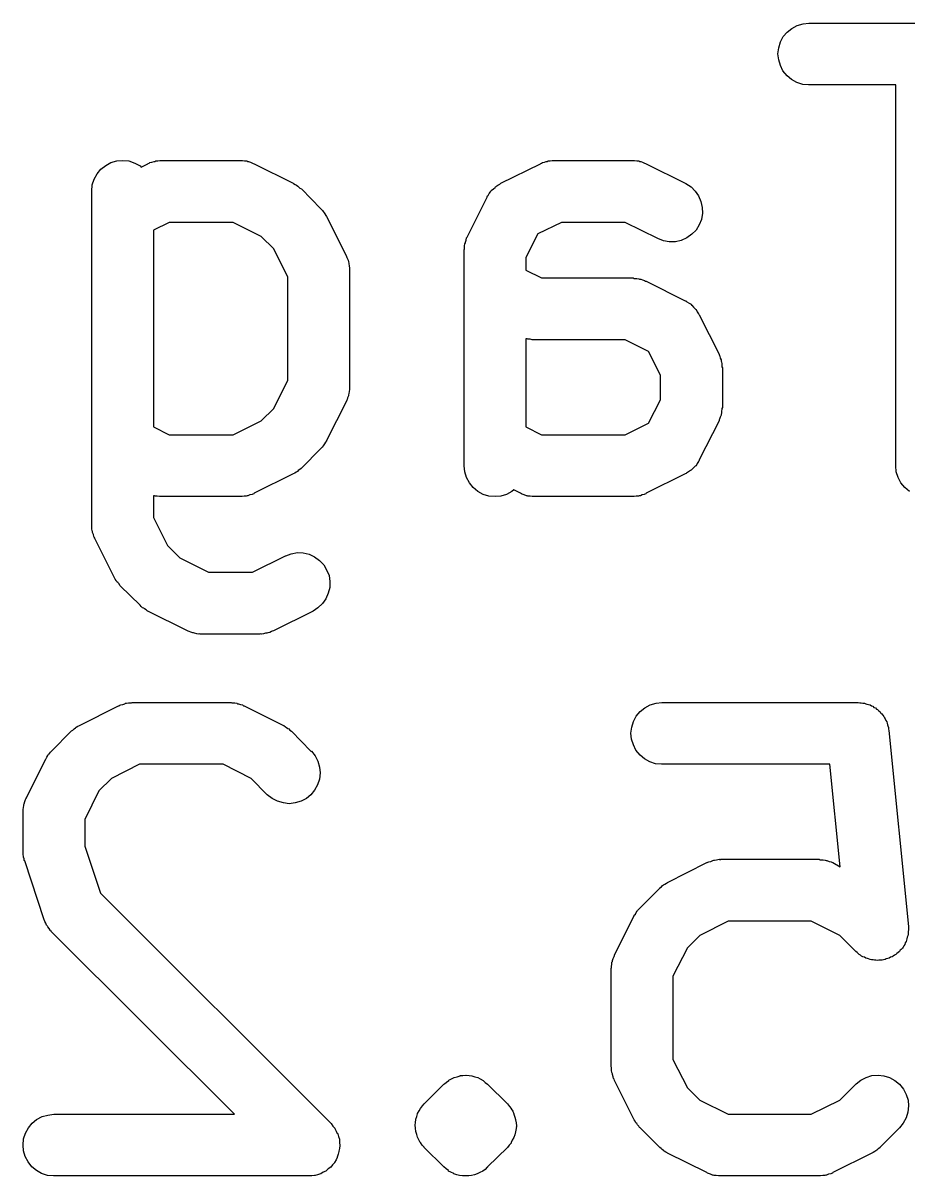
# Model space of a CAD drawing. Extents: x 175.9 to 191.7, y -135.1 to -110.
# Drawn here: x 181.687 to 183.838, y -135.052 to -132.252 of the extents above; entities that cross this region are included whole.
import ezdxf

# ---------------------------------------------------------------- set-up
doc = ezdxf.new("R2010")
doc.units = 0
doc.layers.add('BLACK', color=7, linetype='CONTINUOUS')

msp = doc.modelspace()

# ---------------------------------------------------------------- linework, layer by layer
at = {"layer": 'BLACK', "linetype": 'CONTINUOUS'}
for p, q in [((183.542, -132.274), (183.554, -132.265)), ((183.554, -132.265), (183.567, -132.258)), ((183.567, -132.258), (183.581, -132.254)), ((183.581, -132.254), (183.595, -132.252)), ((183.595, -132.252), (184.167, -132.252)), ((183.522, -132.312), (183.526, -132.298)), ((183.526, -132.298), (183.533, -132.285)), ((183.533, -132.285), (183.542, -132.274)), ((183.52, -132.327), (183.522, -132.312)), ((183.522, -132.341), (183.52, -132.327)), ((183.526, -132.355), (183.522, -132.341)), ((183.532, -132.368), (183.526, -132.355)), ((183.542, -132.38), (183.532, -132.368)), ((183.553, -132.389), (183.542, -132.38)), ((183.566, -132.396), (183.553, -132.389)), ((183.58, -132.401), (183.566, -132.396)), ((183.594, -132.402), (183.58, -132.401)), ((183.595, -132.402), (183.594, -132.402)), ((183.806, -132.402), (183.595, -132.402)), ((183.806, -133.327), (183.806, -132.402)), ((181.867, -132.618), (181.876, -132.607)), ((181.876, -132.607), (181.888, -132.598)), ((181.888, -132.598), (181.9, -132.591)), ((181.9, -132.591), (181.915, -132.587)), ((181.915, -132.587), (181.929, -132.586)), ((181.929, -132.586), (181.944, -132.587)), ((181.944, -132.587), (181.958, -132.592)), ((181.958, -132.592), (181.971, -132.599)), ((181.971, -132.599), (181.974, -132.602)), ((181.974, -132.602), (181.99, -132.594)), ((181.99, -132.594), (181.991, -132.593)), ((181.991, -132.593), (181.993, -132.592)), ((181.993, -132.592), (181.995, -132.591)), ((181.995, -132.591), (182, -132.59)), ((182, -132.59), (182.005, -132.588)), ((182.005, -132.588), (182.007, -132.588)), ((182.007, -132.588), (182.009, -132.587)), ((182.009, -132.587), (182.014, -132.587)), ((182.014, -132.587), (182.019, -132.586)), ((182.019, -132.586), (182.022, -132.586)), ((182.022, -132.586), (182.024, -132.586)), ((182.024, -132.586), (182.214, -132.586)), ((182.214, -132.586), (182.215, -132.586)), ((182.215, -132.586), (182.218, -132.586)), ((182.218, -132.586), (182.22, -132.586)), ((182.22, -132.586), (182.225, -132.587)), ((182.225, -132.587), (182.23, -132.587)), ((182.23, -132.587), (182.232, -132.588)), ((182.232, -132.588), (182.234, -132.588)), ((182.234, -132.588), (182.239, -132.59)), ((182.239, -132.59), (182.244, -132.592)), ((182.244, -132.592), (182.246, -132.593)), ((182.246, -132.593), (182.248, -132.594)), ((182.248, -132.594), (182.343, -132.641)), ((182.847, -132.641), (182.943, -132.594)), ((182.943, -132.594), (182.944, -132.593)), ((182.944, -132.593), (182.946, -132.592)), ((182.946, -132.592), (182.948, -132.591)), ((182.948, -132.591), (182.953, -132.59)), ((182.953, -132.59), (182.957, -132.588)), ((182.957, -132.588), (182.96, -132.588)), ((182.96, -132.588), (182.962, -132.587)), ((182.962, -132.587), (182.967, -132.587)), ((182.967, -132.587), (182.972, -132.586)), ((182.972, -132.586), (182.974, -132.586)), ((182.974, -132.586), (182.976, -132.586)), ((182.976, -132.586), (183.167, -132.586)), ((183.167, -132.586), (183.168, -132.586)), ((183.168, -132.586), (183.17, -132.586)), ((183.17, -132.586), (183.172, -132.586)), ((183.172, -132.586), (183.177, -132.587)), ((183.177, -132.587), (183.182, -132.587)), ((183.182, -132.587), (183.184, -132.588)), ((183.184, -132.588), (183.187, -132.588)), ((183.187, -132.588), (183.191, -132.59)), ((183.191, -132.59), (183.196, -132.592)), ((183.196, -132.592), (183.198, -132.593)), ((183.198, -132.593), (183.2, -132.594)), ((183.2, -132.594), (183.295, -132.641)), ((181.855, -132.645), (181.86, -132.631)), ((181.86, -132.631), (181.867, -132.618)), ((181.854, -132.66), (181.855, -132.645)), ((181.854, -132.661), (181.854, -132.66)), ((181.854, -133.47), (181.854, -132.661)), ((182.343, -132.641), (182.344, -132.642)), ((182.344, -132.642), (182.348, -132.644)), ((182.348, -132.644), (182.351, -132.646)), ((182.351, -132.646), (182.354, -132.648)), ((182.354, -132.648), (182.356, -132.65)), ((182.356, -132.65), (182.359, -132.653)), ((182.359, -132.653), (182.363, -132.655)), ((182.363, -132.655), (182.41, -132.703)), ((182.819, -132.666), (182.822, -132.662)), ((182.822, -132.662), (182.823, -132.66)), ((182.823, -132.66), (182.824, -132.659)), ((182.824, -132.659), (182.829, -132.655)), ((182.829, -132.655), (182.833, -132.651)), ((182.833, -132.651), (182.834, -132.65)), ((182.834, -132.65), (182.835, -132.649)), ((182.835, -132.649), (182.84, -132.646)), ((182.84, -132.646), (182.845, -132.643)), ((182.845, -132.643), (182.846, -132.642)), ((182.846, -132.642), (182.847, -132.641)), ((183.295, -132.641), (183.296, -132.642)), ((183.296, -132.642), (183.309, -132.65)), ((183.309, -132.65), (183.319, -132.66)), ((183.319, -132.66), (183.327, -132.672)), ((182.766, -132.77), (182.814, -132.675)), ((182.814, -132.674), (182.815, -132.672)), ((182.814, -132.675), (182.814, -132.674)), ((182.815, -132.672), (182.816, -132.671)), ((182.816, -132.671), (182.819, -132.666)), ((183.327, -132.672), (183.333, -132.685)), ((183.333, -132.685), (183.336, -132.7)), ((182.41, -132.703), (182.411, -132.704)), ((182.411, -132.704), (182.414, -132.707)), ((182.414, -132.707), (182.416, -132.71)), ((182.416, -132.71), (182.418, -132.713)), ((182.418, -132.713), (182.42, -132.715)), ((182.42, -132.715), (182.422, -132.719)), ((182.422, -132.719), (182.424, -132.722)), ((183.337, -132.714), (183.334, -132.729)), ((183.336, -132.7), (183.337, -132.714)), ((182.042, -132.736), (182.004, -132.755)), ((182.197, -132.736), (182.042, -132.736)), ((182.265, -132.77), (182.197, -132.736)), ((182.424, -132.722), (182.472, -132.818)), ((182.994, -132.736), (182.937, -132.764)), ((183.149, -132.736), (182.994, -132.736)), ((183.228, -132.775), (183.149, -132.736)), ((183.329, -132.742), (183.321, -132.755)), ((183.334, -132.729), (183.329, -132.742)), ((182.004, -132.755), (182.004, -133.233)), ((182.296, -132.8), (182.265, -132.77)), ((182.763, -132.779), (182.764, -132.774)), ((182.764, -132.774), (182.765, -132.772)), ((182.765, -132.772), (182.766, -132.77)), ((182.937, -132.764), (182.908, -132.821)), ((183.242, -132.781), (183.228, -132.775)), ((183.299, -132.774), (183.285, -132.78)), ((183.311, -132.765), (183.299, -132.774)), ((183.321, -132.755), (183.311, -132.765)), ((182.33, -132.869), (182.296, -132.8)), ((182.758, -132.803), (182.759, -132.8)), ((182.758, -132.804), (182.758, -132.803)), ((182.759, -132.793), (182.76, -132.788)), ((182.759, -132.798), (182.759, -132.793)), ((182.759, -132.8), (182.759, -132.798)), ((182.76, -132.788), (182.761, -132.786)), ((182.761, -132.784), (182.763, -132.779)), ((182.761, -132.786), (182.761, -132.784)), ((183.256, -132.783), (183.242, -132.781)), ((183.271, -132.783), (183.256, -132.783)), ((183.285, -132.78), (183.271, -132.783)), ((182.472, -132.818), (182.472, -132.819)), ((182.472, -132.819), (182.473, -132.821)), ((182.473, -132.821), (182.474, -132.823)), ((182.474, -132.823), (182.476, -132.828)), ((182.476, -132.828), (182.477, -132.832)), ((182.758, -133.327), (182.758, -132.804)), ((182.908, -132.821), (182.908, -132.852)), ((182.477, -132.832), (182.478, -132.835)), ((182.478, -132.835), (182.478, -132.837)), ((182.478, -132.837), (182.479, -132.842)), ((182.479, -132.842), (182.48, -132.847)), ((182.48, -132.847), (182.48, -132.849)), ((182.48, -132.849), (182.48, -132.851)), ((182.48, -132.851), (182.48, -133.137)), ((182.908, -132.852), (182.946, -132.871)), ((182.33, -133.119), (182.33, -132.869)), ((182.946, -132.871), (183.167, -132.871)), ((183.167, -132.871), (183.168, -132.871)), ((183.168, -132.871), (183.17, -132.872)), ((183.17, -132.872), (183.172, -132.872)), ((183.172, -132.872), (183.177, -132.872)), ((183.177, -132.872), (183.182, -132.873)), ((183.182, -132.873), (183.184, -132.874)), ((183.184, -132.874), (183.187, -132.874)), ((183.187, -132.874), (183.191, -132.876)), ((183.191, -132.876), (183.196, -132.877)), ((183.196, -132.877), (183.198, -132.879)), ((183.198, -132.879), (183.2, -132.879)), ((183.2, -132.879), (183.295, -132.927)), ((183.295, -132.927), (183.296, -132.927)), ((183.296, -132.927), (183.298, -132.928)), ((183.298, -132.928), (183.299, -132.929)), ((183.299, -132.929), (183.304, -132.932)), ((183.304, -132.932), (183.309, -132.935)), ((183.309, -132.935), (183.31, -132.937)), ((183.31, -132.937), (183.311, -132.937)), ((183.311, -132.937), (183.315, -132.942)), ((183.315, -132.942), (183.319, -132.946)), ((183.319, -132.946), (183.32, -132.947)), ((183.32, -132.947), (183.321, -132.948)), ((183.321, -132.948), (183.324, -132.953)), ((183.324, -132.953), (183.327, -132.958)), ((183.327, -132.958), (183.328, -132.959)), ((183.328, -132.959), (183.329, -132.961)), ((183.329, -132.961), (183.377, -133.056)), ((182.909, -133.019), (182.908, -133.019)), ((182.908, -133.019), (182.908, -133.233)), ((182.911, -133.019), (182.909, -133.019)), ((182.913, -133.02), (182.911, -133.019)), ((182.918, -133.02), (182.913, -133.02)), ((182.923, -133.021), (182.918, -133.02)), ((182.925, -133.021), (182.923, -133.021)), ((182.928, -133.021), (182.925, -133.021)), ((182.929, -133.021), (182.928, -133.021)), ((183.149, -133.021), (182.929, -133.021)), ((183.206, -133.05), (183.149, -133.021)), ((183.235, -133.107), (183.206, -133.05)), ((183.377, -133.056), (183.377, -133.057)), ((183.377, -133.057), (183.378, -133.059)), ((183.378, -133.059), (183.379, -133.061)), ((183.379, -133.061), (183.38, -133.066)), ((183.38, -133.066), (183.382, -133.07)), ((183.382, -133.07), (183.382, -133.073)), ((183.382, -133.073), (183.383, -133.075)), ((183.383, -133.075), (183.384, -133.08)), ((183.384, -133.08), (183.384, -133.085)), ((183.235, -133.167), (183.235, -133.107)), ((183.384, -133.085), (183.384, -133.087)), ((183.384, -133.087), (183.385, -133.089)), ((183.385, -133.089), (183.385, -133.185)), ((182.296, -133.188), (182.33, -133.119)), ((182.48, -133.137), (182.48, -133.138)), ((182.48, -133.138), (182.48, -133.14)), ((182.474, -133.166), (182.473, -133.168)), ((182.475, -133.162), (182.474, -133.166)), ((182.477, -133.157), (182.475, -133.162)), ((182.478, -133.152), (182.477, -133.155)), ((182.477, -133.155), (182.477, -133.157)), ((182.479, -133.147), (182.478, -133.152)), ((182.48, -133.142), (182.479, -133.147)), ((182.48, -133.14), (182.48, -133.142)), ((183.206, -133.224), (183.235, -133.167)), ((182.265, -133.218), (182.296, -133.188)), ((182.472, -133.17), (182.424, -133.266)), ((182.473, -133.168), (182.472, -133.17)), ((183.384, -133.19), (183.383, -133.195)), ((183.383, -133.195), (183.383, -133.2)), ((183.385, -133.186), (183.384, -133.188)), ((183.384, -133.188), (183.384, -133.19)), ((183.385, -133.185), (183.385, -133.186)), ((182.197, -133.252), (182.265, -133.218)), ((183.377, -133.218), (183.329, -133.313)), ((183.378, -133.214), (183.377, -133.216)), ((183.377, -133.216), (183.377, -133.218)), ((183.38, -133.209), (183.378, -133.214)), ((183.382, -133.204), (183.38, -133.209)), ((183.383, -133.2), (183.382, -133.202)), ((183.382, -133.202), (183.382, -133.204)), ((182.004, -133.233), (182.042, -133.252)), ((182.908, -133.233), (182.946, -133.252)), ((183.149, -133.252), (183.206, -133.224)), ((182.042, -133.252), (182.197, -133.252)), ((182.416, -133.279), (182.413, -133.282)), ((182.417, -133.276), (182.416, -133.279)), ((182.419, -133.274), (182.417, -133.276)), ((182.421, -133.27), (182.419, -133.274)), ((182.424, -133.267), (182.421, -133.27)), ((182.424, -133.266), (182.424, -133.267)), ((182.946, -133.252), (183.149, -133.252)), ((182.41, -133.285), (182.363, -133.333)), ((182.413, -133.282), (182.41, -133.285)), ((182.362, -133.334), (182.359, -133.336)), ((182.363, -133.333), (182.362, -133.334)), ((182.76, -133.342), (182.758, -133.327)), ((183.314, -133.333), (183.31, -133.337)), ((183.318, -133.329), (183.314, -133.333)), ((183.319, -133.328), (183.318, -133.329)), ((183.321, -133.327), (183.319, -133.328)), ((183.324, -133.322), (183.321, -133.327)), ((183.327, -133.317), (183.324, -133.322)), ((183.328, -133.316), (183.327, -133.317)), ((183.329, -133.314), (183.328, -133.316)), ((183.329, -133.313), (183.329, -133.314)), ((183.807, -133.342), (183.806, -133.327)), ((182.343, -133.347), (182.248, -133.394)), ((182.347, -133.345), (182.343, -133.347)), ((182.35, -133.343), (182.347, -133.345)), ((182.353, -133.341), (182.35, -133.343)), ((182.355, -133.339), (182.353, -133.341)), ((182.359, -133.336), (182.355, -133.339)), ((182.764, -133.356), (182.76, -133.342)), ((182.771, -133.369), (182.764, -133.356)), ((183.295, -133.347), (183.2, -133.394)), ((183.297, -133.346), (183.295, -133.347)), ((183.298, -133.345), (183.297, -133.346)), ((183.303, -133.342), (183.298, -133.345)), ((183.308, -133.339), (183.303, -133.342)), ((183.309, -133.338), (183.308, -133.339)), ((183.31, -133.337), (183.309, -133.338)), ((183.812, -133.356), (183.807, -133.342)), ((183.818, -133.369), (183.812, -133.356)), ((182.78, -133.38), (182.771, -133.369)), ((182.791, -133.39), (182.78, -133.38)), ((182.804, -133.397), (182.791, -133.39)), ((182.874, -133.39), (182.861, -133.397)), ((182.879, -133.386), (182.874, -133.39)), ((182.895, -133.394), (182.879, -133.386)), ((183.828, -133.38), (183.818, -133.369)), ((183.839, -133.39), (183.828, -133.38)), ((182.006, -133.4), (182.004, -133.4)), ((182.004, -133.4), (182.004, -133.4)), ((182.004, -133.4), (182.004, -133.453)), ((182.008, -133.401), (182.006, -133.4)), ((182.013, -133.401), (182.008, -133.401)), ((182.018, -133.402), (182.013, -133.401)), ((182.021, -133.402), (182.018, -133.402)), ((182.023, -133.402), (182.021, -133.402)), ((182.024, -133.402), (182.023, -133.402)), ((182.214, -133.402), (182.024, -133.402)), ((182.216, -133.402), (182.214, -133.402)), ((182.219, -133.402), (182.216, -133.402)), ((182.224, -133.401), (182.219, -133.402)), ((182.229, -133.401), (182.224, -133.401)), ((182.231, -133.4), (182.229, -133.401)), ((182.233, -133.4), (182.231, -133.4)), ((182.238, -133.398), (182.233, -133.4)), ((182.243, -133.397), (182.238, -133.398)), ((182.245, -133.396), (182.243, -133.397)), ((182.247, -133.395), (182.245, -133.396)), ((182.248, -133.394), (182.247, -133.395)), ((182.818, -133.401), (182.804, -133.397)), ((182.833, -133.402), (182.818, -133.401)), ((182.847, -133.401), (182.833, -133.402)), ((182.861, -133.397), (182.847, -133.401)), ((182.897, -133.395), (182.895, -133.394)), ((182.899, -133.396), (182.897, -133.395)), ((182.904, -133.398), (182.899, -133.396)), ((182.909, -133.4), (182.904, -133.398)), ((182.911, -133.4), (182.909, -133.4)), ((182.913, -133.401), (182.911, -133.4)), ((182.918, -133.401), (182.913, -133.401)), ((182.923, -133.402), (182.918, -133.401)), ((182.925, -133.402), (182.923, -133.402)), ((182.928, -133.402), (182.925, -133.402)), ((182.929, -133.402), (182.928, -133.402)), ((183.167, -133.402), (182.929, -133.402)), ((183.169, -133.402), (183.167, -133.402)), ((183.171, -133.402), (183.169, -133.402)), ((183.176, -133.401), (183.171, -133.402)), ((183.181, -133.401), (183.176, -133.401)), ((183.183, -133.4), (183.181, -133.401)), ((183.186, -133.4), (183.183, -133.4)), ((183.19, -133.398), (183.186, -133.4)), ((183.195, -133.397), (183.19, -133.398)), ((183.197, -133.396), (183.195, -133.397)), ((183.199, -133.395), (183.197, -133.396)), ((183.2, -133.394), (183.199, -133.395)), ((181.854, -133.472), (181.854, -133.47)), ((181.854, -133.475), (181.854, -133.472)), ((181.854, -133.48), (181.854, -133.475)), ((182.004, -133.453), (182.038, -133.521)), ((181.855, -133.485), (181.854, -133.48)), ((181.856, -133.487), (181.855, -133.485)), ((181.856, -133.489), (181.856, -133.487)), ((181.858, -133.494), (181.856, -133.489)), ((181.859, -133.499), (181.858, -133.494)), ((181.86, -133.501), (181.859, -133.499)), ((181.861, -133.503), (181.86, -133.501)), ((181.861, -133.504), (181.861, -133.503)), ((181.909, -133.599), (181.861, -133.504)), ((182.038, -133.521), (182.068, -133.551)), ((182.068, -133.551), (182.137, -133.586)), ((182.244, -133.586), (182.324, -133.546)), ((182.324, -133.546), (182.325, -133.546)), ((182.325, -133.546), (182.338, -133.541)), ((182.338, -133.541), (182.353, -133.538)), ((182.353, -133.538), (182.367, -133.539)), ((182.367, -133.539), (182.382, -133.542)), ((182.382, -133.542), (182.395, -133.548)), ((182.395, -133.548), (182.407, -133.557)), ((182.407, -133.557), (182.417, -133.568)), ((182.137, -133.586), (182.244, -133.586)), ((182.417, -133.568), (182.424, -133.58)), ((182.424, -133.58), (182.43, -133.594)), ((181.911, -133.603), (181.909, -133.599)), ((181.913, -133.606), (181.911, -133.603)), ((181.915, -133.609), (181.913, -133.606)), ((181.917, -133.611), (181.915, -133.609)), ((181.92, -133.614), (181.917, -133.611)), ((181.922, -133.618), (181.92, -133.614)), ((182.43, -133.594), (182.432, -133.608)), ((182.432, -133.608), (182.432, -133.623)), ((181.923, -133.619), (181.922, -133.618)), ((181.971, -133.666), (181.923, -133.619)), ((182.428, -133.637), (182.422, -133.65)), ((182.432, -133.623), (182.428, -133.637)), ((181.974, -133.669), (181.971, -133.666)), ((181.977, -133.672), (181.974, -133.669)), ((182.414, -133.662), (182.403, -133.672)), ((182.422, -133.65), (182.414, -133.662)), ((181.98, -133.673), (181.977, -133.672)), ((181.982, -133.675), (181.98, -133.673)), ((181.986, -133.677), (181.982, -133.675)), ((181.989, -133.68), (181.986, -133.677)), ((181.99, -133.68), (181.989, -133.68)), ((182.086, -133.728), (181.99, -133.68)), ((182.391, -133.68), (182.295, -133.728)), ((182.403, -133.672), (182.391, -133.68)), ((182.088, -133.729), (182.086, -133.728)), ((182.09, -133.73), (182.088, -133.729)), ((182.094, -133.731), (182.09, -133.73)), ((182.099, -133.733), (182.094, -133.731)), ((182.101, -133.733), (182.099, -133.733)), ((182.103, -133.734), (182.101, -133.733)), ((182.109, -133.735), (182.103, -133.734)), ((182.114, -133.736), (182.109, -133.735)), ((182.116, -133.735), (182.114, -133.736)), ((182.118, -133.736), (182.116, -133.735)), ((182.119, -133.736), (182.118, -133.736)), ((182.262, -133.736), (182.119, -133.736)), ((182.264, -133.735), (182.262, -133.736)), ((182.266, -133.736), (182.264, -133.735)), ((182.271, -133.735), (182.266, -133.736)), ((182.276, -133.734), (182.271, -133.735)), ((182.279, -133.734), (182.276, -133.734)), ((182.281, -133.733), (182.279, -133.734)), ((182.286, -133.732), (182.281, -133.733)), ((182.29, -133.73), (182.286, -133.732)), ((182.292, -133.729), (182.29, -133.73)), ((182.295, -133.728), (182.292, -133.729)), ((182.295, -133.728), (182.295, -133.728)), ((181.824, -133.958), (181.919, -133.91)), ((181.919, -133.91), (181.92, -133.91)), ((181.92, -133.91), (181.922, -133.909)), ((181.922, -133.909), (181.924, -133.908)), ((181.924, -133.908), (181.929, -133.907)), ((181.929, -133.907), (181.934, -133.905)), ((181.934, -133.905), (181.936, -133.904)), ((181.936, -133.904), (181.938, -133.904)), ((181.938, -133.904), (181.943, -133.903)), ((181.943, -133.903), (181.948, -133.903)), ((181.948, -133.903), (181.95, -133.903)), ((181.95, -133.903), (181.952, -133.902)), ((181.952, -133.902), (182.19, -133.902)), ((182.19, -133.902), (182.192, -133.902)), ((182.192, -133.902), (182.194, -133.903)), ((182.194, -133.903), (182.196, -133.903)), ((182.196, -133.903), (182.201, -133.903)), ((182.201, -133.903), (182.206, -133.904)), ((182.206, -133.904), (182.208, -133.905)), ((182.208, -133.905), (182.21, -133.905)), ((182.21, -133.905), (182.215, -133.907)), ((182.215, -133.907), (182.22, -133.908)), ((182.22, -133.908), (182.222, -133.91)), ((182.222, -133.91), (182.224, -133.91)), ((182.224, -133.91), (182.319, -133.958)), ((183.185, -133.924), (183.197, -133.915)), ((183.197, -133.915), (183.21, -133.908)), ((183.21, -133.908), (183.224, -133.904)), ((183.224, -133.904), (183.238, -133.902)), ((183.238, -133.902), (183.714, -133.902)), ((183.714, -133.902), (183.715, -133.902)), ((183.715, -133.902), (183.719, -133.903)), ((183.719, -133.903), (183.722, -133.903)), ((183.722, -133.903), (183.726, -133.904)), ((183.726, -133.904), (183.73, -133.904)), ((183.73, -133.904), (183.733, -133.905)), ((183.733, -133.905), (183.736, -133.906)), ((183.736, -133.906), (183.74, -133.907)), ((183.74, -133.907), (183.744, -133.908)), ((183.744, -133.908), (183.747, -133.91)), ((183.747, -133.91), (183.75, -133.911)), ((183.75, -133.911), (183.753, -133.914)), ((183.753, -133.914), (183.757, -133.915)), ((183.757, -133.915), (183.759, -133.918)), ((183.759, -133.918), (183.762, -133.919)), ((183.762, -133.919), (183.765, -133.922)), ((183.765, -133.922), (183.768, -133.925)), ((183.165, -133.962), (183.169, -133.948)), ((183.169, -133.948), (183.176, -133.935)), ((183.176, -133.935), (183.185, -133.924)), ((183.768, -133.925), (183.77, -133.928)), ((183.77, -133.928), (183.772, -133.93)), ((183.772, -133.93), (183.775, -133.933)), ((183.775, -133.933), (183.777, -133.936)), ((183.777, -133.936), (183.779, -133.939)), ((183.779, -133.939), (183.78, -133.942)), ((183.78, -133.942), (183.782, -133.946)), ((183.782, -133.946), (183.784, -133.949)), ((183.784, -133.949), (183.785, -133.952)), ((181.756, -134.02), (181.804, -133.972)), ((181.804, -133.972), (181.805, -133.971)), ((181.805, -133.971), (181.808, -133.969)), ((181.808, -133.969), (181.811, -133.966)), ((181.811, -133.966), (181.814, -133.964)), ((181.814, -133.964), (181.816, -133.962)), ((181.816, -133.962), (181.82, -133.96)), ((181.82, -133.96), (181.824, -133.958)), ((182.319, -133.958), (182.32, -133.958)), ((182.32, -133.958), (182.324, -133.961)), ((182.324, -133.961), (182.327, -133.963)), ((182.327, -133.963), (182.33, -133.965)), ((182.33, -133.965), (182.332, -133.966)), ((182.332, -133.966), (182.335, -133.969)), ((182.335, -133.969), (182.339, -133.972)), ((182.339, -133.972), (182.386, -134.02)), ((183.163, -133.977), (183.165, -133.962)), ((183.164, -133.991), (183.163, -133.977)), ((183.785, -133.952), (183.786, -133.956)), ((183.786, -133.956), (183.787, -133.959)), ((183.787, -133.959), (183.788, -133.963)), ((183.788, -133.963), (183.788, -133.967)), ((183.788, -133.967), (183.789, -133.97)), ((183.789, -133.97), (183.837, -134.446)), ((183.169, -134.005), (183.164, -133.991)), ((183.175, -134.018), (183.169, -134.005)), ((181.743, -134.038), (181.745, -134.035)), ((181.745, -134.035), (181.747, -134.031)), ((181.747, -134.031), (181.749, -134.028)), ((181.749, -134.028), (181.751, -134.026)), ((181.751, -134.026), (181.754, -134.023)), ((181.754, -134.023), (181.756, -134.02)), ((182.386, -134.02), (182.387, -134.02)), ((182.387, -134.02), (182.396, -134.032)), ((182.396, -134.032), (182.403, -134.045)), ((183.185, -134.03), (183.175, -134.018)), ((183.196, -134.039), (183.185, -134.03)), ((181.695, -134.134), (181.742, -134.039)), ((181.742, -134.039), (181.743, -134.038)), ((181.97, -134.052), (181.902, -134.087)), ((182.173, -134.052), (181.97, -134.052)), ((182.241, -134.087), (182.173, -134.052)), ((182.403, -134.045), (182.407, -134.059)), ((182.407, -134.059), (182.408, -134.073)), ((183.209, -134.046), (183.196, -134.039)), ((183.223, -134.051), (183.209, -134.046)), ((183.237, -134.052), (183.223, -134.051)), ((183.238, -134.052), (183.237, -134.052)), ((183.646, -134.052), (183.238, -134.052)), ((183.671, -134.301), (183.646, -134.052)), ((181.902, -134.087), (181.871, -134.117)), ((182.28, -134.126), (182.241, -134.087)), ((182.407, -134.088), (182.402, -134.102)), ((182.408, -134.073), (182.407, -134.088)), ((181.871, -134.117), (181.837, -134.186)), ((182.395, -134.115), (182.386, -134.126)), ((182.402, -134.102), (182.395, -134.115)), ((181.69, -134.148), (181.691, -134.143)), ((181.691, -134.143), (181.693, -134.138)), ((181.693, -134.138), (181.694, -134.136)), ((181.694, -134.136), (181.695, -134.134)), ((182.292, -134.135), (182.28, -134.126)), ((182.305, -134.142), (182.292, -134.135)), ((182.319, -134.146), (182.305, -134.142)), ((182.333, -134.148), (182.319, -134.146)), ((182.348, -134.146), (182.333, -134.148)), ((182.362, -134.142), (182.348, -134.146)), ((182.375, -134.135), (182.362, -134.142)), ((182.386, -134.126), (182.375, -134.135)), ((181.687, -134.162), (181.688, -134.157)), ((181.687, -134.165), (181.687, -134.162)), ((181.687, -134.167), (181.687, -134.165)), ((181.687, -134.168), (181.687, -134.167)), ((181.687, -134.263), (181.687, -134.168)), ((181.688, -134.157), (181.689, -134.152)), ((181.689, -134.15), (181.69, -134.148)), ((181.689, -134.152), (181.689, -134.15)), ((181.837, -134.186), (181.837, -134.251)), ((181.837, -134.251), (181.875, -134.365)), ((181.687, -134.267), (181.687, -134.263)), ((181.687, -134.272), (181.687, -134.267)), ((181.688, -134.275), (181.687, -134.272)), ((181.688, -134.278), (181.688, -134.275)), ((181.69, -134.282), (181.688, -134.278)), ((181.69, -134.286), (181.69, -134.282)), ((181.691, -134.287), (181.69, -134.286)), ((181.738, -134.43), (181.691, -134.287)), ((183.357, -134.288), (183.362, -134.286)), ((183.362, -134.286), (183.364, -134.285)), ((183.364, -134.285), (183.366, -134.285)), ((183.366, -134.285), (183.371, -134.284)), ((183.371, -134.284), (183.377, -134.283)), ((183.377, -134.283), (183.379, -134.284)), ((183.379, -134.284), (183.381, -134.283)), ((183.381, -134.283), (183.619, -134.283)), ((183.619, -134.283), (183.62, -134.283)), ((183.62, -134.283), (183.622, -134.284)), ((183.622, -134.284), (183.624, -134.284)), ((183.624, -134.284), (183.63, -134.284)), ((183.63, -134.284), (183.635, -134.285)), ((183.635, -134.285), (183.637, -134.286)), ((183.637, -134.286), (183.639, -134.286)), ((183.639, -134.286), (183.644, -134.288)), ((183.252, -134.339), (183.347, -134.291)), ((183.347, -134.291), (183.348, -134.291)), ((183.348, -134.291), (183.35, -134.29)), ((183.35, -134.29), (183.352, -134.289)), ((183.352, -134.289), (183.357, -134.288)), ((183.644, -134.288), (183.649, -134.289)), ((183.649, -134.289), (183.651, -134.29)), ((183.651, -134.29), (183.653, -134.291)), ((183.653, -134.291), (183.671, -134.301)), ((183.242, -134.345), (183.245, -134.343)), ((183.245, -134.343), (183.249, -134.341)), ((183.249, -134.341), (183.252, -134.339)), ((181.875, -134.365), (182.434, -134.924)), ((183.185, -134.401), (183.233, -134.353)), ((183.233, -134.352), (183.237, -134.35)), ((183.233, -134.353), (183.233, -134.352)), ((183.237, -134.35), (183.24, -134.347)), ((183.24, -134.347), (183.242, -134.345)), ((183.123, -134.515), (183.171, -134.42)), ((183.171, -134.419), (183.174, -134.416)), ((183.171, -134.42), (183.171, -134.419)), ((183.174, -134.416), (183.176, -134.412)), ((183.176, -134.412), (183.178, -134.409)), ((183.178, -134.409), (183.179, -134.407)), ((183.179, -134.407), (183.182, -134.404)), ((183.182, -134.404), (183.185, -134.401)), ((181.739, -134.432), (181.738, -134.43)), ((181.74, -134.434), (181.739, -134.432)), ((181.742, -134.438), (181.74, -134.434)), ((181.744, -134.443), (181.742, -134.438)), ((181.746, -134.445), (181.744, -134.443)), ((181.747, -134.447), (181.746, -134.445)), ((181.75, -134.451), (181.747, -134.447)), ((181.753, -134.455), (181.75, -134.451)), ((181.754, -134.457), (181.753, -134.455)), ((183.399, -134.433), (183.33, -134.468)), ((183.601, -134.433), (183.399, -134.433)), ((183.67, -134.468), (183.601, -134.433)), ((183.837, -134.454), (183.836, -134.458)), ((183.837, -134.446), (183.837, -134.447)), ((183.837, -134.447), (183.837, -134.451)), ((183.837, -134.451), (183.837, -134.454)), ((181.756, -134.458), (181.754, -134.457)), ((181.756, -134.459), (181.756, -134.458)), ((182.2, -134.902), (181.756, -134.459)), ((183.33, -134.468), (183.3, -134.498)), ((183.709, -134.507), (183.67, -134.468)), ((183.831, -134.483), (183.829, -134.486)), ((183.832, -134.479), (183.831, -134.483)), ((183.833, -134.476), (183.832, -134.479)), ((183.834, -134.472), (183.833, -134.476)), ((183.835, -134.469), (183.834, -134.472)), ((183.836, -134.465), (183.835, -134.469)), ((183.836, -134.458), (183.836, -134.462)), ((183.836, -134.462), (183.836, -134.465)), ((183.3, -134.498), (183.265, -134.567)), ((183.712, -134.509), (183.709, -134.507)), ((183.714, -134.511), (183.712, -134.509)), ((183.717, -134.514), (183.714, -134.511)), ((183.812, -134.509), (183.809, -134.512)), ((183.815, -134.507), (183.812, -134.509)), ((183.817, -134.504), (183.815, -134.507)), ((183.819, -134.502), (183.817, -134.504)), ((183.822, -134.499), (183.819, -134.502)), ((183.824, -134.496), (183.822, -134.499)), ((183.826, -134.493), (183.824, -134.496)), ((183.828, -134.49), (183.826, -134.493)), ((183.829, -134.486), (183.828, -134.49)), ((183.116, -134.543), (183.117, -134.538)), ((183.117, -134.533), (183.118, -134.531)), ((183.117, -134.538), (183.117, -134.533)), ((183.118, -134.529), (183.12, -134.524)), ((183.118, -134.531), (183.118, -134.529)), ((183.12, -134.524), (183.122, -134.519)), ((183.122, -134.519), (183.123, -134.517)), ((183.123, -134.517), (183.123, -134.515)), ((183.72, -134.516), (183.717, -134.514)), ((183.723, -134.518), (183.72, -134.516)), ((183.726, -134.52), (183.723, -134.518)), ((183.73, -134.521), (183.726, -134.52)), ((183.733, -134.523), (183.73, -134.521)), ((183.737, -134.524), (183.733, -134.523)), ((183.74, -134.525), (183.737, -134.524)), ((183.744, -134.526), (183.74, -134.525)), ((183.747, -134.527), (183.744, -134.526)), ((183.751, -134.527), (183.747, -134.527)), ((183.754, -134.528), (183.751, -134.527)), ((183.758, -134.528), (183.754, -134.528)), ((183.762, -134.529), (183.758, -134.528)), ((183.765, -134.528), (183.762, -134.529)), ((183.769, -134.528), (183.765, -134.528)), ((183.773, -134.528), (183.769, -134.528)), ((183.776, -134.527), (183.773, -134.528)), ((183.78, -134.526), (183.776, -134.527)), ((183.783, -134.525), (183.78, -134.526)), ((183.787, -134.524), (183.783, -134.525)), ((183.79, -134.523), (183.787, -134.524)), ((183.793, -134.521), (183.79, -134.523)), ((183.797, -134.52), (183.793, -134.521)), ((183.8, -134.518), (183.797, -134.52)), ((183.803, -134.516), (183.8, -134.518)), ((183.806, -134.514), (183.803, -134.516)), ((183.809, -134.512), (183.806, -134.514)), ((183.115, -134.548), (183.116, -134.546)), ((183.115, -134.549), (183.115, -134.548)), ((183.115, -134.787), (183.115, -134.549)), ((183.116, -134.546), (183.116, -134.543)), ((183.265, -134.567), (183.265, -134.769)), ((183.116, -134.789), (183.115, -134.787)), ((183.116, -134.791), (183.116, -134.789)), ((183.116, -134.796), (183.116, -134.791)), ((183.265, -134.769), (183.3, -134.838)), ((182.721, -134.819), (182.727, -134.816)), ((182.721, -134.82), (182.721, -134.819)), ((182.721, -134.819), (182.721, -134.819)), ((182.721, -134.819), (182.721, -134.819)), ((182.721, -134.819), (182.721, -134.819)), ((182.727, -134.816), (182.734, -134.813)), ((182.734, -134.813), (182.741, -134.811)), ((182.734, -134.813), (182.734, -134.813)), ((182.734, -134.813), (182.734, -134.813)), ((182.734, -134.813), (182.734, -134.813)), ((182.734, -134.813), (182.734, -134.813)), ((182.741, -134.811), (182.748, -134.809)), ((182.748, -134.809), (182.748, -134.808)), ((182.748, -134.808), (182.748, -134.808)), ((182.748, -134.808), (182.748, -134.808)), ((182.748, -134.808), (182.755, -134.808)), ((182.748, -134.809), (182.748, -134.809)), ((182.755, -134.808), (182.762, -134.807)), ((182.762, -134.807), (182.762, -134.807)), ((182.762, -134.807), (182.763, -134.807)), ((182.762, -134.807), (182.762, -134.807)), ((182.763, -134.807), (182.763, -134.807)), ((182.763, -134.807), (182.77, -134.808)), ((182.77, -134.808), (182.777, -134.809)), ((182.777, -134.809), (182.777, -134.809)), ((182.777, -134.809), (182.777, -134.809)), ((182.777, -134.809), (182.777, -134.809)), ((182.777, -134.809), (182.777, -134.809)), ((182.777, -134.809), (182.784, -134.811)), ((182.784, -134.811), (182.784, -134.811)), ((182.784, -134.811), (182.791, -134.813)), ((182.791, -134.813), (182.791, -134.813)), ((182.791, -134.813), (182.791, -134.813)), ((182.791, -134.813), (182.791, -134.813)), ((182.791, -134.813), (182.791, -134.813)), ((182.791, -134.813), (182.797, -134.816)), ((182.797, -134.816), (182.804, -134.82)), ((183.117, -134.801), (183.116, -134.796)), ((183.118, -134.804), (183.117, -134.801)), ((183.118, -134.806), (183.118, -134.804)), ((183.12, -134.811), (183.118, -134.806)), ((183.121, -134.815), (183.12, -134.811)), ((183.122, -134.817), (183.121, -134.815)), ((183.123, -134.82), (183.122, -134.817)), ((183.71, -134.828), (183.721, -134.819)), ((183.721, -134.819), (183.734, -134.813)), ((183.734, -134.813), (183.748, -134.808)), ((183.748, -134.808), (183.763, -134.807)), ((183.763, -134.807), (183.777, -134.809)), ((183.777, -134.809), (183.791, -134.813)), ((183.791, -134.813), (183.804, -134.82)), ((182.661, -134.877), (182.709, -134.829)), ((182.709, -134.829), (182.71, -134.828)), ((182.709, -134.829), (182.709, -134.829)), ((182.709, -134.829), (182.709, -134.829)), ((182.709, -134.829), (182.709, -134.829)), ((182.709, -134.829), (182.709, -134.829)), ((182.709, -134.829), (182.709, -134.829)), ((182.709, -134.829), (182.709, -134.829)), ((182.71, -134.828), (182.715, -134.824)), ((182.715, -134.824), (182.721, -134.82)), ((182.804, -134.82), (182.804, -134.82)), ((182.804, -134.82), (182.804, -134.82)), ((182.804, -134.82), (182.804, -134.82)), ((182.804, -134.82), (182.804, -134.82)), ((182.804, -134.82), (182.809, -134.825)), ((182.809, -134.825), (182.815, -134.829)), ((182.815, -134.829), (182.863, -134.877)), ((183.171, -134.916), (183.123, -134.82)), ((183.123, -134.82), (183.123, -134.82)), ((183.3, -134.838), (183.33, -134.868)), ((183.67, -134.868), (183.709, -134.829)), ((183.709, -134.829), (183.71, -134.828)), ((183.804, -134.82), (183.815, -134.829)), ((183.815, -134.829), (183.825, -134.841)), ((183.825, -134.841), (183.831, -134.854)), ((183.33, -134.868), (183.399, -134.902)), ((183.601, -134.902), (183.67, -134.868)), ((183.831, -134.854), (183.836, -134.868)), ((183.836, -134.868), (183.837, -134.882)), ((181.747, -134.904), (181.762, -134.902)), ((181.762, -134.902), (182.2, -134.902)), ((182.643, -134.908), (182.645, -134.901)), ((182.645, -134.9), (182.649, -134.894)), ((182.645, -134.901), (182.645, -134.9)), ((182.645, -134.901), (182.645, -134.901)), ((182.649, -134.894), (182.652, -134.888)), ((182.652, -134.888), (182.657, -134.882)), ((182.652, -134.888), (182.652, -134.888)), ((182.652, -134.888), (182.652, -134.888)), ((182.657, -134.882), (182.661, -134.877)), ((182.863, -134.877), (182.863, -134.877)), ((182.863, -134.877), (182.863, -134.877)), ((182.863, -134.877), (182.863, -134.877)), ((182.863, -134.877), (182.863, -134.877)), ((182.863, -134.877), (182.868, -134.883)), ((182.868, -134.883), (182.872, -134.888)), ((182.872, -134.888), (182.872, -134.889)), ((182.872, -134.889), (182.872, -134.889)), ((182.872, -134.889), (182.876, -134.895)), ((182.876, -134.895), (182.879, -134.901)), ((182.879, -134.901), (182.879, -134.902)), ((182.879, -134.902), (182.879, -134.902)), ((182.879, -134.902), (182.881, -134.909)), ((183.399, -134.902), (183.601, -134.902)), ((183.835, -134.897), (183.831, -134.911)), ((183.837, -134.882), (183.835, -134.897)), ((181.7, -134.935), (181.709, -134.924)), ((181.709, -134.924), (181.72, -134.915)), ((181.72, -134.915), (181.733, -134.908)), ((181.733, -134.908), (181.747, -134.904)), ((182.434, -134.924), (182.435, -134.925)), ((182.435, -134.925), (182.435, -134.925)), ((182.435, -134.925), (182.435, -134.925)), ((182.435, -134.925), (182.435, -134.925)), ((182.435, -134.925), (182.439, -134.931)), ((182.439, -134.931), (182.444, -134.936)), ((182.639, -134.929), (182.64, -134.922)), ((182.64, -134.936), (182.639, -134.929)), ((182.639, -134.929), (182.639, -134.929)), ((182.639, -134.929), (182.639, -134.929)), ((182.64, -134.922), (182.641, -134.915)), ((182.641, -134.914), (182.643, -134.908)), ((182.641, -134.915), (182.641, -134.914)), ((182.641, -134.915), (182.641, -134.915)), ((182.881, -134.909), (182.883, -134.915)), ((182.883, -134.915), (182.883, -134.916)), ((182.883, -134.916), (182.883, -134.916)), ((182.883, -134.916), (182.884, -134.923)), ((182.884, -134.923), (182.885, -134.93)), ((182.885, -134.93), (182.884, -134.93)), ((182.884, -134.93), (182.885, -134.931)), ((182.885, -134.931), (182.884, -134.937)), ((183.173, -134.919), (183.171, -134.916)), ((183.175, -134.923), (183.173, -134.919)), ((183.177, -134.925), (183.175, -134.923)), ((183.179, -134.928), (183.177, -134.925)), ((183.182, -134.931), (183.179, -134.928)), ((183.184, -134.934), (183.182, -134.931)), ((183.824, -134.924), (183.815, -134.935)), ((183.831, -134.911), (183.824, -134.924)), ((181.688, -134.962), (181.693, -134.948)), ((181.693, -134.948), (181.7, -134.935)), ((182.444, -134.936), (182.444, -134.936)), ((182.444, -134.936), (182.444, -134.937)), ((182.444, -134.937), (182.447, -134.943)), ((182.447, -134.943), (182.45, -134.949)), ((182.45, -134.949), (182.451, -134.949)), ((182.451, -134.949), (182.451, -134.95)), ((182.451, -134.95), (182.453, -134.956)), ((182.453, -134.956), (182.455, -134.963)), ((182.641, -134.944), (182.64, -134.936)), ((182.643, -134.951), (182.641, -134.944)), ((182.641, -134.944), (182.641, -134.944)), ((182.641, -134.944), (182.641, -134.944)), ((182.645, -134.958), (182.643, -134.951)), ((182.648, -134.964), (182.645, -134.958)), ((182.645, -134.958), (182.645, -134.958)), ((182.645, -134.958), (182.645, -134.958)), ((182.879, -134.959), (182.875, -134.965)), ((182.881, -134.952), (182.879, -134.959)), ((182.879, -134.959), (182.879, -134.959)), ((182.879, -134.959), (182.879, -134.959)), ((182.883, -134.945), (182.881, -134.952)), ((182.884, -134.937), (182.883, -134.945)), ((182.883, -134.945), (182.883, -134.945)), ((182.883, -134.945), (182.883, -134.945)), ((183.185, -134.935), (183.184, -134.934)), ((183.233, -134.983), (183.185, -134.935)), ((183.815, -134.935), (183.767, -134.983)), ((181.687, -134.977), (181.688, -134.962)), ((181.688, -134.991), (181.687, -134.977)), ((182.455, -134.985), (182.454, -134.992)), ((182.455, -134.963), (182.455, -134.963)), ((182.455, -134.963), (182.455, -134.964)), ((182.455, -134.964), (182.455, -134.971)), ((182.455, -134.971), (182.456, -134.978)), ((182.456, -134.978), (182.455, -134.985)), ((182.456, -134.978), (182.456, -134.978)), ((182.456, -134.978), (182.456, -134.978)), ((182.651, -134.971), (182.648, -134.964)), ((182.652, -134.971), (182.651, -134.971)), ((182.656, -134.977), (182.652, -134.971)), ((182.652, -134.971), (182.652, -134.971)), ((182.661, -134.982), (182.656, -134.977)), ((182.661, -134.983), (182.661, -134.982)), ((182.661, -134.982), (182.661, -134.982)), ((182.661, -134.982), (182.661, -134.982)), ((182.661, -134.982), (182.661, -134.982)), ((182.709, -135.03), (182.661, -134.983)), ((182.863, -134.983), (182.815, -135.03)), ((182.867, -134.977), (182.863, -134.983)), ((182.872, -134.972), (182.867, -134.977)), ((182.875, -134.965), (182.872, -134.971)), ((182.872, -134.971), (182.872, -134.972)), ((182.872, -134.972), (182.872, -134.972)), ((183.236, -134.985), (183.233, -134.983)), ((183.239, -134.988), (183.236, -134.985)), ((183.763, -134.986), (183.76, -134.989)), ((183.767, -134.984), (183.763, -134.986)), ((183.767, -134.983), (183.767, -134.984)), ((181.692, -135.005), (181.688, -134.991)), ((181.699, -135.018), (181.692, -135.005)), ((182.447, -135.013), (182.443, -135.019)), ((182.45, -135.007), (182.447, -135.013)), ((182.452, -134.999), (182.45, -135.006)), ((182.45, -135.006), (182.45, -135.007)), ((182.45, -135.007), (182.45, -135.007)), ((182.454, -134.993), (182.452, -134.999)), ((182.454, -134.992), (182.454, -134.993)), ((182.454, -134.993), (182.454, -134.993)), ((183.242, -134.99), (183.239, -134.988)), ((183.244, -134.992), (183.242, -134.99)), ((183.248, -134.994), (183.244, -134.992)), ((183.251, -134.996), (183.248, -134.994)), ((183.252, -134.997), (183.251, -134.996)), ((183.347, -135.044), (183.252, -134.997)), ((183.748, -134.997), (183.653, -135.044)), ((183.751, -134.995), (183.748, -134.997)), ((183.755, -134.993), (183.751, -134.995)), ((183.758, -134.991), (183.755, -134.993)), ((183.76, -134.989), (183.758, -134.991)), ((181.708, -135.03), (181.699, -135.018)), ((181.72, -135.039), (181.708, -135.03)), ((181.732, -135.046), (181.72, -135.039)), ((182.416, -135.043), (182.41, -135.047)), ((182.422, -135.04), (182.416, -135.043)), ((182.428, -135.035), (182.422, -135.04)), ((182.422, -135.04), (182.422, -135.04)), ((182.422, -135.04), (182.422, -135.04)), ((182.434, -135.031), (182.428, -135.035)), ((182.438, -135.025), (182.434, -135.031)), ((182.434, -135.031), (182.434, -135.031)), ((182.434, -135.031), (182.434, -135.031)), ((182.443, -135.02), (182.438, -135.025)), ((182.443, -135.019), (182.443, -135.019)), ((182.443, -135.019), (182.443, -135.02)), ((182.714, -135.035), (182.709, -135.03)), ((182.72, -135.039), (182.714, -135.035)), ((182.72, -135.04), (182.72, -135.039)), ((182.72, -135.039), (182.72, -135.039)), ((182.726, -135.043), (182.72, -135.04)), ((182.72, -135.04), (182.72, -135.04)), ((182.72, -135.04), (182.72, -135.04)), ((182.733, -135.046), (182.726, -135.043)), ((182.803, -135.04), (182.796, -135.044)), ((182.809, -135.036), (182.803, -135.04)), ((182.803, -135.04), (182.803, -135.04)), ((182.803, -135.04), (182.803, -135.04)), ((182.803, -135.04), (182.803, -135.04)), ((182.803, -135.04), (182.803, -135.04)), ((182.814, -135.031), (182.809, -135.036)), ((182.815, -135.031), (182.814, -135.031)), ((182.814, -135.031), (182.814, -135.031)), ((182.814, -135.031), (182.814, -135.031)), ((182.814, -135.031), (182.814, -135.031)), ((182.815, -135.03), (182.815, -135.031)), ((182.815, -135.031), (182.815, -135.031)), ((182.815, -135.031), (182.815, -135.031)), ((181.746, -135.051), (181.732, -135.046)), ((181.761, -135.052), (181.746, -135.051)), ((181.762, -135.052), (181.761, -135.052)), ((182.381, -135.052), (181.762, -135.052)), ((182.388, -135.052), (182.381, -135.052)), ((182.395, -135.051), (182.388, -135.052)), ((182.396, -135.051), (182.395, -135.051)), ((182.395, -135.051), (182.395, -135.051)), ((182.402, -135.049), (182.396, -135.051)), ((182.409, -135.047), (182.402, -135.049)), ((182.41, -135.047), (182.409, -135.047)), ((182.409, -135.047), (182.409, -135.047)), ((182.733, -135.047), (182.733, -135.046)), ((182.733, -135.046), (182.733, -135.046)), ((182.74, -135.049), (182.733, -135.047)), ((182.733, -135.047), (182.733, -135.047)), ((182.733, -135.047), (182.733, -135.047)), ((182.747, -135.051), (182.74, -135.049)), ((182.754, -135.052), (182.747, -135.051)), ((182.747, -135.051), (182.747, -135.051)), ((182.747, -135.051), (182.747, -135.051)), ((182.747, -135.051), (182.747, -135.051)), ((182.747, -135.051), (182.747, -135.051)), ((182.761, -135.052), (182.754, -135.052)), ((182.762, -135.052), (182.761, -135.052)), ((182.761, -135.052), (182.761, -135.052)), ((182.761, -135.052), (182.761, -135.052)), ((182.769, -135.052), (182.762, -135.052)), ((182.762, -135.052), (182.762, -135.052)), ((182.776, -135.051), (182.769, -135.052)), ((182.783, -135.049), (182.776, -135.051)), ((182.776, -135.051), (182.776, -135.051)), ((182.776, -135.051), (182.776, -135.051)), ((182.776, -135.051), (182.776, -135.051)), ((182.776, -135.051), (182.776, -135.051)), ((182.79, -135.047), (182.783, -135.049)), ((182.796, -135.044), (182.79, -135.047)), ((182.79, -135.047), (182.79, -135.047)), ((182.79, -135.047), (182.79, -135.047)), ((182.79, -135.047), (182.79, -135.047)), ((182.79, -135.047), (182.79, -135.047)), ((183.349, -135.045), (183.347, -135.044)), ((183.351, -135.046), (183.349, -135.045)), ((183.356, -135.048), (183.351, -135.046)), ((183.361, -135.05), (183.356, -135.048)), ((183.363, -135.05), (183.361, -135.05)), ((183.365, -135.051), (183.363, -135.05)), ((183.37, -135.051), (183.365, -135.051)), ((183.376, -135.052), (183.37, -135.051)), ((183.378, -135.052), (183.376, -135.052)), ((183.38, -135.052), (183.378, -135.052)), ((183.381, -135.052), (183.38, -135.052)), ((183.619, -135.052), (183.381, -135.052)), ((183.621, -135.052), (183.619, -135.052)), ((183.623, -135.052), (183.621, -135.052)), ((183.629, -135.051), (183.623, -135.052)), ((183.634, -135.051), (183.629, -135.051)), ((183.636, -135.05), (183.634, -135.051)), ((183.638, -135.05), (183.636, -135.05)), ((183.643, -135.048), (183.638, -135.05)), ((183.648, -135.047), (183.643, -135.048)), ((183.65, -135.046), (183.648, -135.047)), ((183.652, -135.045), (183.65, -135.046)), ((183.653, -135.044), (183.652, -135.045))]:
    msp.add_line(p, q, dxfattribs=at)

doc.saveas('drawing.dxf')
